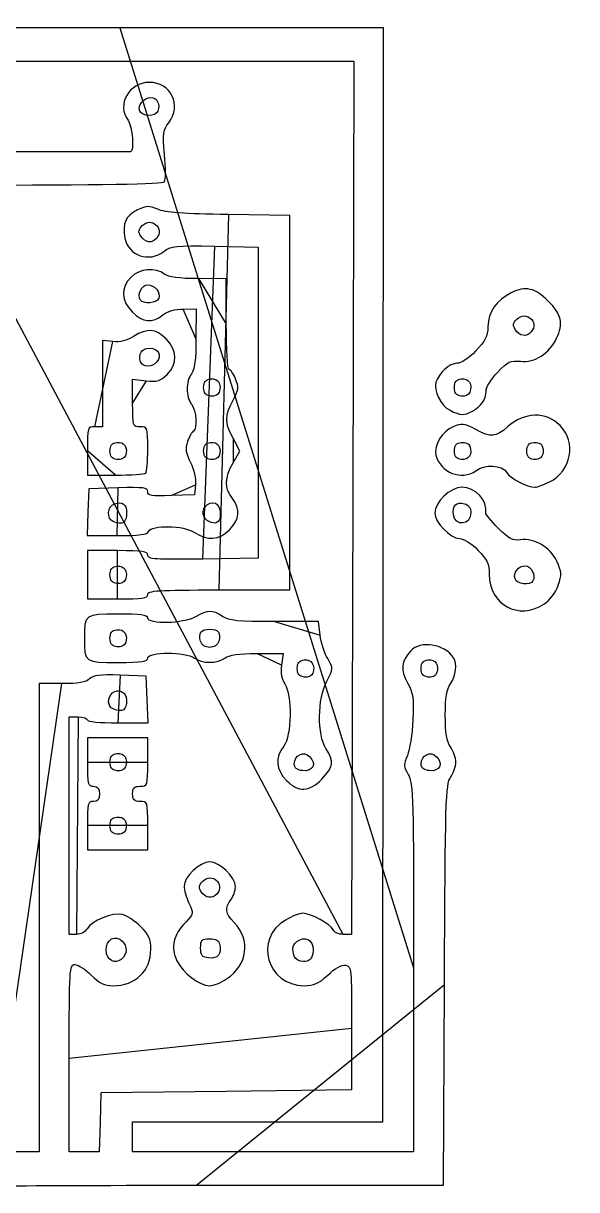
# Model space of a CAD drawing. Extents: x 87 to 451, y 387 to 700.
# Drawn here: x 304.5 to 451.1, y 389 to 697.8 of the extents above; entities that cross this region are included whole.
import ezdxf

# ---------------------------------------------------------------- set-up
doc = ezdxf.new("R2010")
doc.units = 0
doc.layers.add('Layer_1', color=7, linetype='CONTINUOUS')

msp = doc.modelspace()

# ---------------------------------------------------------------- linework, layer by layer
at = {"layer": 'Layer_1', "color": 7}
for points in [[(407.874688, 447.706588), (407.874688, 398.97142), (370.674688, 398.97142), (333.474688, 398.97142), (333.474688, 402.97142), (333.474688, 406.97142), (366.599536, 406.97142), (399.724384, 406.97142), (399.81356, 551.77142), (399.902728, 696.57142), (330.088704, 696.59686)], [(267.486912, 685.35866), (265.175344, 687.77142), (328.622904, 687.77142), (392.070472, 687.77142), (391.772576, 572.171604), (391.474688, 456.571796), (389.249584, 456.571604)], [(335.36008, 674.581612), (335.36008, 674.581636)], [(341.92384, 655.85098), (341.92384, 655.85098)], [(356.274688, 547.771452), (375.074688, 547.771452), (375.074688, 597.339956), (375.074688, 646.908468), (358.874688, 647.1587)], [(335.573992, 641.556444), (335.573992, 641.556444)], [(355.229152, 638.793692), (366.674688, 638.571452), (366.674688, 597.371452), (366.674688, 556.171452), (352.074688, 555.953404)], [(358.274688, 618.171452), (358.274688, 630.171452), (350.874688, 630.196892)], [(335.470264, 624.578612), (335.470264, 624.578612)], [(346.874688, 622.15366), (350.274688, 622.17142), (350.249248, 614.37142)], [(434.774, 616.756444), (434.774, 616.756444)], [(328.244368, 613.526828), (325.474688, 613.850172), (325.474688, 602.410812), (325.474688, 590.971452), (323.474688, 590.971452)], [(335.585384, 608.171428), (335.585384, 608.171452)], [(333.474688, 597.27318), (333.474688, 603.574916), (337.013864, 603.175996)], [(352.274688, 601.371452), (352.274688, 601.371452)], [(418.674688, 601.371452), (418.674688, 601.371452)], [(423.474688, 595.095236), (423.474688, 595.095236)], [(360.074688, 581.395316), (361.874688, 584.536172), (360.072464, 587.953812)], [(321.474688, 584.571452), (321.474688, 578.171452), (328.941352, 578.171452)], [(327.474688, 584.571452), (327.474688, 584.571452)], [(352.274688, 584.571452), (352.274688, 584.571452)], [(418.674688, 584.571452), (418.674688, 584.571452)], [(437.874688, 584.571452), (437.874688, 584.571452)], [(336.941352, 578.704788), (336.941352, 578.704788)], [(329.674688, 574.800388), (321.874688, 574.57142), (321.64104, 568.37142), (321.407384, 562.17142), (329.355448, 562.17142)], [(350.129688, 575.629236), (349.874688, 572.97142), (343.674688, 572.737772)], [(443.874688, 576.372692), (443.874688, 576.372692)], [(328.34012, 565.857044), (328.34012, 565.857044)], [(352.373992, 567.156444), (352.373992, 567.156444)], [(418.40696, 567.671892), (418.40696, 567.671892)], [(359.136224, 563.709884), (359.136224, 563.709916)], [(329.474688, 558.171452), (321.474688, 558.171452), (321.474688, 551.771452), (321.474688, 545.371452), (329.474688, 545.371452)], [(327.474688, 551.771452), (327.474688, 551.771452)], [(434.74648, 550.672852), (434.74648, 550.672852)], [(337.474688, 546.571452), (337.474688, 546.571452)], [(442.356384, 543.997532), (442.356384, 543.997532)], [(383.135888, 535.771452), (382.674688, 539.371452), (371.051312, 539.371452)], [(327.474688, 534.971452), (327.474688, 534.971452)], [(351.47696, 534.164292), (351.47696, 534.164292)], [(366.39856, 530.946012), (373.32244, 530.971452), (372.902864, 527.843316)], [(329.508336, 512.57142), (337.541992, 512.57142), (337.308336, 518.77142), (337.074688, 524.97142), (330.161704, 525.2013)], [(377.074688, 526.971452), (377.074688, 526.971452)], [(409.874688, 526.971452), (409.874688, 526.971452)], [(314.731832, 522.97142), (308.674688, 522.97142), (308.674688, 460.97142), (308.674688, 398.97142), (296.646544, 398.97142)], [(328.34012, 516.257044), (328.34012, 516.257044)], [(318.646544, 456.57142), (316.674688, 456.57142), (316.674688, 485.37142), (316.674688, 514.17142), (319.074688, 514.17142)], [(337.474688, 502.171452), (337.474688, 508.571452), (329.474688, 508.571452), (321.474688, 508.571452), (321.474688, 502.171452)], [(327.474688, 502.171452), (327.474688, 502.171452)], [(376.274688, 501.68426), (376.274688, 501.68426)], [(409.874688, 501.68426), (409.874688, 501.68426)], [(383.554688, 497.691452), (383.554688, 497.691452)], [(321.474688, 485.371452), (321.474688, 478.971452), (329.474688, 478.971452), (337.474688, 478.971452), (337.474688, 485.371452), (337.474688, 485.371452)], [(327.474688, 485.371452), (327.474688, 485.371452)], [(351.573992, 467.956444), (351.573992, 467.956444)], [(326.586208, 451.439164), (326.586208, 451.439164)], [(351.474688, 452.971452), (351.474688, 452.971452)], [(376.36028, 450.636884), (376.36028, 450.636884)], [(358.356384, 444.787396), (358.356384, 444.787396)], [(350.452728, 390.1431), (415.830768, 390.17142), (416.052728, 443.17142)], [(391.474688, 431.77142), (391.474688, 415.37142), (358.274688, 414.97142), (325.074688, 414.57142), (324.84572, 406.77142), (324.616752, 398.97142), (320.64572, 398.97142), (316.674688, 398.97142), (316.674688, 423.77142)]]:
    msp.add_lwpolyline(points, close=True, dxfattribs=at)
for points in [[(330.088704, 696.59686), (269.969824, 696.61878), (260.059032, 696.78542), (258.721784, 697.79686)], [(337.874688, 682.171452), (332.50332, 682.171452), (329.16272, 676.205108), (332.249248, 672.124356)], [(343.019392, 671.482868), (346.607824, 676.044804), (343.658896, 682.171452), (337.874688, 682.171452)], [(335.36008, 674.581636), (334.769168, 676.12154), (336.440576, 678.171452), (338.287056, 678.171452)], [(338.287056, 678.171452), (339.89868, 678.171452), (340.847264, 676.352044), (340.163992, 674.571452)], [(340.163992, 674.571452), (339.564512, 673.009244), (335.960528, 673.016884), (335.36008, 674.581612)], [(332.249248, 672.124356), (333.451128, 670.535324), (333.957448, 663.77238), (332.874688, 663.7703)], [(341.91576, 663.054508), (341.421384, 668.721892), (341.535976, 669.597012), (343.019392, 671.482868)], [(332.874688, 663.7703), (324.778232, 663.75478), (243.976312, 663.73814), (243.274688, 663.7519)], [(341.92384, 655.85098), (342.222808, 656.334716), (342.219168, 659.576308), (341.91576, 663.054508)], [(287.827472, 654.971452), (325.894504, 654.971452), (341.537448, 655.22578), (341.92384, 655.85098)], [(340.106552, 648.553556), (337.833928, 649.566468), (337.220416, 649.54654), (334.774912, 648.380356)], [(358.874688, 647.1587), (347.006888, 647.34202), (341.98792, 647.715036), (340.106552, 648.553556)], [(334.774912, 648.380356), (331.620912, 646.876316), (330.700584, 644.81642), (331.434584, 640.903892)], [(336.026216, 644.265836), (338.422784, 646.662404), (341.998312, 643.53026), (339.83776, 640.926956)], [(335.573992, 641.556444), (334.90304, 642.621884), (335.007376, 643.246996), (336.026216, 644.265836)], [(331.434584, 640.903892), (332.305856, 636.25958), (337.866984, 634.361916), (341.721264, 637.393692)], [(339.83776, 640.926956), (338.593848, 639.428132), (336.74212, 639.701508), (335.573992, 641.556444)], [(341.721264, 637.393692), (343.609208, 638.878748), (344.75152, 638.99714), (355.229152, 638.793692)], [(341.921784, 631.396892), (339.48184, 633.242372), (335.301568, 632.87106), (333.038328, 630.607812)], [(333.038328, 630.607812), (330.285864, 627.855356), (330.429448, 624.29362), (333.413152, 621.309916)], [(350.874688, 630.196892), (345.639224, 630.214892), (343.020456, 630.5659), (341.921784, 631.396892)], [(335.470264, 624.578612), (334.62068, 625.953268), (335.906136, 628.571452), (337.43064, 628.571452)], [(337.43064, 628.571452), (339.304088, 628.571452), (340.984464, 626.532612), (340.389296, 624.981636)], [(443.554688, 624.251452), (440.075768, 627.730372), (437.494736, 628.309684), (433.754912, 626.451004)], [(340.389296, 624.981636), (339.869192, 623.626276), (336.242488, 623.329132), (335.470264, 624.578612)], [(433.754912, 626.451004), (429.785368, 624.478148), (427.664088, 621.400964), (427.559872, 617.46434)], [(445.75424, 614.410604), (447.610552, 618.19718), (447.035304, 620.770836), (443.554688, 624.251452)], [(333.413152, 621.309916), (336.125448, 618.597612), (338.655048, 618.3659), (341.474688, 620.571452)], [(341.474688, 620.571452), (342.731728, 621.554724), (344.737712, 622.142484), (346.874688, 622.15366)], [(435.226216, 619.465836), (437.622784, 621.862404), (441.198312, 618.73026), (439.03776, 616.126956)], [(358.977632, 606.171452), (358.591016, 606.171452), (358.274688, 611.571452), (358.274688, 618.171452)], [(434.774, 616.756444), (434.10304, 617.821884), (434.207384, 618.446996), (435.226216, 619.465836)], [(333.7388, 614.887468), (331.902288, 613.752444), (330.11116, 613.308892), (328.244368, 613.526828)], [(342.336224, 614.232988), (339.56308, 617.00614), (337.429656, 617.16854), (333.7388, 614.887468)], [(427.559872, 617.46434), (427.490832, 614.855708), (426.875888, 613.63334), (424.312336, 611.008908)], [(439.03776, 616.126956), (437.793848, 614.628132), (435.942128, 614.901508), (434.774, 616.756444)], [(335.585384, 608.171452), (334.829704, 610.140724), (335.916856, 611.771452), (337.985384, 611.771452)], [(337.985384, 611.771452), (340.26848, 611.771452), (341.26884, 609.851308), (339.866232, 608.161268)], [(342.613864, 604.8379), (345.466024, 607.690068), (345.362096, 611.207124), (342.336224, 614.232988)], [(350.249248, 614.37142), (350.231008, 608.783948), (349.890632, 606.130924), (349.049248, 605.018516)], [(436.190008, 608.309908), (439.980312, 607.89222), (443.731808, 610.285172), (445.75424, 614.410604)], [(424.312336, 611.008908), (422.462424, 609.115076), (420.40024, 607.771452), (419.343496, 607.771452)], [(430.15104, 605.434828), (432.85852, 608.252516), (433.582608, 608.597244), (436.190008, 608.309908)], [(339.866232, 608.161268), (338.591408, 606.625188), (336.176536, 606.63094), (335.585384, 608.171428)], [(360.719232, 603.66394), (360.147968, 605.043068), (359.364248, 606.171452), (358.977632, 606.171452)], [(419.343496, 607.771452), (417.399968, 607.771452), (414.59296, 605.234516), (413.811208, 602.771452)], [(427.074688, 600.355268), (427.074688, 601.445316), (428.365432, 603.576548), (430.15104, 605.434828)], [(337.013864, 603.175996), (340.043784, 602.834476), (340.849576, 603.073612), (342.613864, 604.8379)], [(349.049248, 605.018516), (348.40324, 604.16442), (347.874688, 602.343228), (347.874688, 600.97142)], [(352.274688, 601.371452), (352.274688, 602.837636), (352.75608, 603.439812), (354.078264, 603.627564)], [(354.078264, 603.627564), (356.043952, 603.906692), (357.160392, 602.191076), (356.363856, 600.11534)], [(360.014064, 597.86394), (361.562744, 600.787996), (361.641648, 601.437012), (360.719232, 603.66394)], [(413.811208, 602.771452), (413.085344, 600.484444), (415.014912, 596.643452), (417.54764, 595.333724)], [(418.674688, 601.371452), (418.674688, 602.837636), (419.15608, 603.439812), (420.478264, 603.627564)], [(420.478264, 603.627564), (422.443952, 603.906692), (423.560392, 602.191076), (422.763856, 600.11534)], [(347.874688, 600.97142), (347.874688, 599.599612), (348.40324, 597.77842), (349.049248, 596.924324)], [(354.078264, 599.11534), (352.75608, 599.303092), (352.274688, 599.905268), (352.274688, 601.371452)], [(356.363856, 600.11534), (356.074736, 599.3619), (355.160088, 598.961724), (354.078264, 599.11534)], [(420.478264, 599.11534), (419.15608, 599.303092), (418.674688, 599.905268), (418.674688, 601.371452)], [(422.763856, 600.11534), (422.474736, 599.3619), (421.560088, 598.961724), (420.478264, 599.11534)], [(423.474688, 595.095236), (425.80956, 596.372316), (427.074688, 598.22082), (427.074688, 600.355268)], [(335.474688, 590.971452), (333.510624, 590.971452), (333.474688, 591.084668), (333.474688, 597.27318)], [(349.049248, 596.924324), (350.350032, 595.204532), (350.682656, 590.517988), (349.553464, 589.820108)], [(360.072464, 587.953812), (357.828456, 592.209236), (357.819544, 593.720492), (360.014064, 597.86394)], [(417.54764, 595.333724), (420.201528, 593.961348), (421.319368, 593.916372), (423.474688, 595.095236)], [(446.67332, 591.300092), (442.896592, 595.07682), (437.315888, 594.934716), (432.76628, 590.945972)], [(323.474688, 590.971452), (321.508024, 590.971452), (321.474688, 590.864788), (321.474688, 584.571452)], [(337.474688, 585.104788), (337.474688, 590.829228), (337.426208, 590.971452), (335.474688, 590.971452)], [(418.344472, 591.000356), (415.431672, 589.793836), (413.139992, 586.0139), (413.778624, 583.469372)], [(424.182208, 590.31082), (421.241328, 591.868412), (420.617904, 591.942044), (418.344472, 591.000356)], [(432.76628, 590.945972), (429.528632, 588.107452), (428.487784, 588.030436), (424.182208, 590.31082)], [(443.874688, 576.372692), (449.632712, 579.249148), (451.068112, 586.905308), (446.67332, 591.300092)], [(327.474688, 584.571452), (327.474688, 586.037636), (327.95608, 586.639812), (329.278264, 586.827564)], [(329.278264, 586.827564), (331.243952, 587.106692), (332.360392, 585.391076), (331.563856, 583.31534)], [(348.01936, 587.042556), (347.369312, 585.17782), (347.524792, 584.067404), (348.795584, 581.4989)], [(349.553464, 589.820108), (349.156784, 589.574948), (348.46644, 588.325052), (348.01936, 587.042556)], [(352.274688, 584.571452), (352.274688, 586.037636), (352.75608, 586.639812), (354.078264, 586.827564)], [(354.078264, 586.827564), (356.043952, 587.106692), (357.160392, 585.391076), (356.363856, 583.31534)], [(418.674688, 584.571452), (418.674688, 586.037636), (419.15608, 586.639812), (420.478264, 586.827564)], [(420.478264, 586.827564), (421.560088, 586.98118), (422.474736, 586.581004), (422.763856, 585.827564)], [(437.874688, 584.571452), (437.874688, 586.037636), (438.35608, 586.639812), (439.678264, 586.827564)], [(439.678264, 586.827564), (440.760088, 586.98118), (441.674736, 586.581004), (441.963856, 585.827564)], [(329.278264, 582.31534), (327.95608, 582.503092), (327.474688, 583.105268), (327.474688, 584.571452)], [(336.941352, 578.704788), (337.234688, 578.998116), (337.474688, 581.878116), (337.474688, 585.104788)], [(354.078264, 582.31534), (352.75608, 582.503092), (352.274688, 583.105268), (352.274688, 584.571452)], [(420.478264, 582.31534), (419.15608, 582.503092), (418.674688, 583.105268), (418.674688, 584.571452)], [(422.763856, 585.827564), (423.560392, 583.751828), (422.443952, 582.036212), (420.478264, 582.31534)], [(439.678264, 582.31534), (438.35608, 582.503092), (437.874688, 583.105268), (437.874688, 584.571452)], [(441.963856, 585.827564), (442.760392, 583.751828), (441.643952, 582.036212), (439.678264, 582.31534)], [(331.563856, 583.31534), (331.274736, 582.5619), (330.360088, 582.161724), (329.278264, 582.31534)], [(348.795584, 581.4989), (349.703624, 579.663596), (350.2754, 577.147948), (350.129688, 575.629236)], [(356.363856, 583.31534), (356.074736, 582.5619), (355.160088, 582.161724), (354.078264, 582.31534)], [(359.874688, 571.989748), (357.789736, 574.64034), (357.850856, 577.514916), (360.074688, 581.395316)], [(413.778624, 583.469372), (414.940952, 578.838292), (420.681992, 576.593004), (424.321784, 579.346012)], [(424.321784, 579.346012), (426.7026, 581.146764), (431.281672, 580.90474), (432.52592, 578.912388)], [(328.941352, 578.171452), (333.048024, 578.171452), (336.648024, 578.411452), (336.941352, 578.704788)], [(432.52592, 578.912388), (433.533384, 577.299188), (437.980736, 574.970188), (440.048992, 574.972692)], [(337.474688, 573.76674), (337.474688, 574.84622), (336.343336, 574.996148), (329.674688, 574.800388)], [(420.632016, 574.971452), (417.63496, 574.971452), (413.474688, 571.018876), (413.474688, 568.171452)], [(426.989848, 568.08818), (427.57536, 571.423252), (424.298024, 574.971452), (420.632016, 574.971452)], [(440.048992, 574.972692), (440.613128, 574.97338), (442.334688, 575.60338), (443.874688, 576.372692)], [(343.674688, 572.737772), (338.461552, 572.541308), (337.474688, 572.705052), (337.474688, 573.76674)], [(352.373992, 567.156444), (351.286152, 568.883884), (353.480656, 571.447332), (355.412656, 570.705956)], [(359.136224, 563.709916), (361.875912, 566.449596), (362.115904, 569.1405), (359.874688, 571.989748)], [(328.34012, 565.857044), (326.49968, 566.563284), (326.735408, 569.955948), (328.667528, 570.56918)], [(331.874688, 568.257572), (331.874688, 565.524708), (330.911272, 564.870396), (328.34012, 565.857044)], [(328.667528, 570.56918), (330.794784, 571.244348), (331.874688, 570.465988), (331.874688, 568.257572)], [(355.412656, 570.705956), (356.681472, 570.219068), (357.159936, 566.923372), (356.113696, 565.877132)], [(418.40696, 567.671892), (418.062648, 570.094884), (419.265408, 571.272652), (421.39416, 570.597012)], [(421.39416, 570.597012), (422.47328, 570.254508), (423.074688, 569.391044), (423.074688, 568.184212)], [(356.113696, 565.877132), (355.228328, 564.991756), (353.327752, 565.641924), (352.373992, 567.156444)], [(413.474688, 568.171452), (413.474688, 565.685804), (417.635888, 561.371452), (420.033296, 561.371452)], [(423.074688, 568.184212), (423.074688, 564.935564), (418.861504, 564.47314), (418.40696, 567.671892)], [(430.290952, 564.154884), (428.42868, 566.052404), (426.943184, 567.822388), (426.989848, 568.08818)], [(329.355448, 562.17142), (335.238192, 562.17142), (337.4098, 562.448412), (337.712552, 563.23738)], [(337.712552, 563.23738), (338.4176, 565.0747), (347.028736, 564.900852), (349.874688, 562.991836)], [(349.874688, 562.991836), (353.31016, 560.687388), (356.34936, 560.923012), (359.136224, 563.709884)], [(436.175792, 561.038444), (434.074232, 560.7579), (433.138512, 561.253428), (430.290952, 564.154884)], [(420.033296, 561.371452), (421.197792, 561.371452), (423.112528, 560.180892), (424.912336, 558.337724)], [(445.77472, 555.365612), (444.0022, 559.122244), (439.91516, 561.537628), (436.175792, 561.038444)], [(337.474688, 556.953404), (337.474688, 557.962932), (336.105144, 558.171452), (329.474688, 558.171452)], [(352.074688, 555.953404), (339.438632, 555.764692), (337.474688, 555.899244), (337.474688, 556.953404)], [(424.912336, 558.337724), (427.386704, 555.80374), (427.874688, 554.744828), (427.874688, 551.909572)], [(327.474688, 551.771452), (327.474688, 553.237636), (327.95608, 553.839812), (329.278264, 554.027564)], [(329.278264, 554.027564), (331.243952, 554.306692), (332.360392, 552.591076), (331.563856, 550.51534)], [(434.74648, 550.672852), (434.121696, 552.301012), (435.603816, 554.171452), (437.518736, 554.171452)], [(437.518736, 554.171452), (439.043248, 554.171452), (440.328704, 551.553268), (439.479112, 550.178612)], [(446.178272, 548.997532), (447.170008, 551.849788), (447.129104, 552.495164), (445.77472, 555.365612)], [(329.278264, 549.51534), (327.95608, 549.703092), (327.474688, 550.305268), (327.474688, 551.771452)], [(331.563856, 550.51534), (331.274736, 549.7619), (330.360088, 549.361724), (329.278264, 549.51534)], [(427.874688, 551.909572), (427.874688, 543.92402), (435.800744, 539.593644), (442.356384, 543.997532)], [(439.479112, 550.178612), (438.683496, 548.891268), (435.29432, 549.245204), (434.74648, 550.672852)], [(337.474688, 546.571452), (337.474688, 547.604076), (340.096912, 547.771452), (356.274688, 547.771452)], [(442.356384, 543.997532), (444.046624, 545.13298), (445.492064, 547.023996), (446.178272, 548.997532)], [(329.474688, 545.371452), (336.052464, 545.371452), (337.474688, 545.584788), (337.474688, 546.571452)], [(329.567992, 541.371452), (320.754824, 541.371452), (320.696536, 541.329372), (320.696536, 534.971452)], [(337.474688, 540.33558), (337.474688, 541.11354), (335.506056, 541.371452), (329.567992, 541.371452)], [(350.120416, 540.63498), (346.950208, 538.793924), (337.474688, 538.56958), (337.474688, 540.33558)], [(357.279456, 540.771452), (354.545192, 542.553164), (353.385368, 542.53106), (350.120416, 540.63498)], [(371.051312, 539.371452), (361.333232, 539.371452), (359.07576, 539.60094), (357.279456, 540.771452)], [(329.278264, 537.227564), (331.243952, 537.506692), (332.360392, 535.791076), (331.563856, 533.71534)], [(351.47696, 534.164292), (350.794488, 536.314564), (351.58464, 537.371452), (353.874688, 537.371452)], [(353.874688, 537.371452), (356.164736, 537.371452), (356.954888, 536.314564), (356.272416, 534.164292)], [(320.696536, 534.971452), (320.696536, 528.6135), (320.754856, 528.571452), (329.567992, 528.571452)], [(327.474688, 534.971452), (327.474688, 536.437636), (327.95608, 537.039812), (329.278264, 537.227564)], [(329.278264, 532.71534), (327.95608, 532.903092), (327.474688, 533.505268), (327.474688, 534.971452)], [(385.135888, 529.586172), (384.289552, 531.008076), (383.389552, 533.791452), (383.135888, 535.771452)], [(418.46244, 529.817788), (415.894056, 533.516316), (409.760032, 534.4695), (407.074896, 531.58734)], [(331.563856, 533.71534), (331.274736, 532.9619), (330.360088, 532.561724), (329.278264, 532.71534)], [(337.474688, 529.771452), (337.474688, 531.4433), (347.611176, 531.42242), (349.827592, 529.746012)], [(353.874688, 532.571452), (352.687952, 532.571452), (351.794032, 533.165292), (351.47696, 534.164292)], [(356.272416, 534.164292), (355.955344, 533.165292), (355.061424, 532.571452), (353.874688, 532.571452)], [(407.074896, 531.58734), (404.533896, 528.8599), (404.318064, 526.623796), (406.26196, 523.165092)], [(329.567992, 528.571452), (336.062832, 528.571452), (337.474688, 528.785732), (337.474688, 529.771452)], [(349.827592, 529.746012), (351.821184, 528.238132), (355.928192, 528.238132), (357.921784, 529.746012)], [(357.921784, 529.746012), (359.002024, 530.56306), (361.582136, 530.928308), (366.39856, 530.946012)], [(377.074688, 526.971452), (377.074688, 528.437636), (377.55608, 529.039812), (378.878264, 529.227564)], [(378.878264, 529.227564), (380.843952, 529.506692), (381.960392, 527.791076), (381.163856, 525.71534)], [(384.872464, 523.586172), (386.668168, 526.988532), (386.66912, 527.010252), (385.135888, 529.586172)], [(409.874688, 526.971452), (409.874688, 528.437636), (410.35608, 529.039812), (411.678264, 529.227564)], [(411.678264, 529.227564), (413.643952, 529.506692), (414.760392, 527.791076), (413.963856, 525.71534)], [(417.674688, 522.949428), (419.116136, 524.985988), (419.499096, 528.324988), (418.46244, 529.817788)], [(330.161704, 525.2013), (324.781584, 525.380204), (322.976024, 525.1585), (322.018848, 524.2013)], [(372.902864, 527.843316), (372.614696, 525.694852), (372.889104, 524.135828), (373.778992, 522.865308)], [(378.878264, 524.71534), (377.55608, 524.903092), (377.074688, 525.505268), (377.074688, 526.971452)], [(381.163856, 525.71534), (380.874736, 524.9619), (379.960088, 524.561724), (378.878264, 524.71534)], [(411.678264, 524.71534), (410.35608, 524.903092), (409.874688, 525.505268), (409.874688, 526.971452)], [(413.963856, 525.71534), (413.674736, 524.9619), (412.760088, 524.561724), (411.678264, 524.71534)], [(322.018848, 524.2013), (321.128928, 523.31138), (319.114688, 522.97142), (314.731832, 522.97142)], [(373.778992, 522.865308), (375.790368, 519.99366), (375.588744, 509.07734), (373.474688, 506.389748)], [(384.674688, 505.771452), (382.313032, 509.337428), (382.419624, 518.938708), (384.872464, 523.586172)], [(406.26196, 523.165092), (407.75844, 520.502468), (407.956792, 519.1307), (407.68532, 513.32138)], [(416.274688, 514.57142), (416.274688, 519.379796), (416.622856, 521.463332), (417.674688, 522.949428)], [(328.34012, 516.257044), (326.783248, 516.854468), (326.688576, 519.255092), (328.173288, 520.4873)], [(328.173288, 520.4873), (329.74264, 521.789748), (331.874688, 520.713692), (331.874688, 518.619196)], [(331.874688, 518.619196), (331.874688, 515.925332), (330.900736, 515.274444), (328.34012, 516.257044)], [(319.074688, 514.17142), (320.394688, 514.17142), (321.474688, 513.81142), (321.474688, 513.37142)], [(321.474688, 513.37142), (321.474688, 512.891196), (324.685904, 512.57142), (329.508336, 512.57142)], [(407.68532, 513.32138), (407.511824, 509.6089), (406.857536, 505.382868), (406.231328, 503.930188)], [(417.674688, 506.193412), (416.622856, 507.679508), (416.274688, 509.763044), (416.274688, 514.57142)], [(327.474688, 502.171452), (327.474688, 503.637636), (327.95608, 504.239812), (329.278264, 504.427564)], [(329.278264, 504.427564), (331.243952, 504.706692), (332.360392, 502.991076), (331.563856, 500.91534)], [(373.474688, 506.389748), (371.15112, 503.435812), (371.422368, 500.1007), (374.213152, 497.309916)], [(376.274688, 501.68426), (376.274688, 504.057876), (378.7574, 505.231604), (380.369072, 503.619924)], [(380.369072, 503.619924), (382.283528, 501.705468), (381.210608, 499.6037), (378.47924, 499.917876)], [(383.554688, 497.691452), (386.679776, 500.81654), (386.900696, 502.410292), (384.674688, 505.771452)], [(406.231328, 503.930188), (405.215152, 501.572836), (405.24228, 501.02846), (406.483736, 498.865356)], [(409.874688, 501.68426), (409.874688, 504.057876), (412.3574, 505.231604), (413.969072, 503.619924)], [(413.969072, 503.619924), (415.883528, 501.705468), (414.810608, 499.6037), (412.07924, 499.917876)], [(419.074688, 502.17142), (419.074688, 503.295612), (418.444688, 505.105516), (417.674688, 506.193412)], [(321.474688, 502.171452), (321.474688, 496.304788), (321.608024, 495.771452), (323.074688, 495.771452)], [(329.278264, 499.91534), (327.95608, 500.103092), (327.474688, 500.705268), (327.474688, 502.171452)], [(331.563856, 500.91534), (331.274736, 500.1619), (330.360088, 499.761724), (329.278264, 499.91534)], [(335.474688, 495.771452), (337.441352, 495.771452), (337.474688, 495.878116), (337.474688, 502.171452)], [(378.47924, 499.917876), (376.939768, 500.094948), (376.274688, 500.627844), (376.274688, 501.68426)], [(412.07924, 499.917876), (410.539768, 500.094948), (409.874688, 500.627844), (409.874688, 501.68426)], [(417.674688, 498.149428), (418.444688, 499.237324), (419.074688, 501.047228), (419.074688, 502.17142)], [(374.213152, 497.309916), (377.377736, 494.145324), (380.120584, 494.257348), (383.554688, 497.691452)], [(406.483736, 498.865356), (407.763264, 496.635908), (407.874688, 492.537684), (407.874688, 447.706588)], [(416.052728, 443.17142), (416.25784, 492.147852), (416.380968, 496.32158), (417.674688, 498.149428)], [(323.074688, 495.771452), (324.248024, 495.771452), (324.674688, 495.238116), (324.674688, 493.771452)], [(333.474688, 493.771452), (333.474688, 495.371452), (333.874688, 495.771452), (335.474688, 495.771452)], [(323.074688, 491.771452), (321.608024, 491.771452), (321.474688, 491.238116), (321.474688, 485.371452)], [(324.674688, 493.771452), (324.674688, 492.304788), (324.248024, 491.771452), (323.074688, 491.771452)], [(335.474688, 491.771452), (333.874688, 491.771452), (333.474688, 492.171452), (333.474688, 493.771452)], [(337.474688, 485.371452), (337.474688, 491.664788), (337.441328, 491.771452), (335.474688, 491.771452)], [(327.474688, 485.371452), (327.474688, 486.837636), (327.95608, 487.439812), (329.278264, 487.627564)], [(329.278264, 483.11534), (327.95608, 483.303092), (327.474688, 483.905268), (327.474688, 485.371452)], [(329.278264, 487.627564), (331.243952, 487.906692), (332.360392, 486.191076), (331.563856, 484.11534)], [(331.563856, 484.11534), (331.274736, 483.3619), (330.360088, 482.961724), (329.278264, 483.11534)], [(353.874688, 475.771452), (351.276424, 475.771452), (347.074688, 471.806028), (347.074688, 469.353892)], [(360.674688, 469.185892), (360.674688, 471.77814), (356.551344, 475.771452), (353.874688, 475.771452)], [(352.026216, 470.665836), (354.422784, 473.062404), (357.998312, 469.93026), (355.83776, 467.326956)], [(351.573992, 467.956444), (350.90304, 469.021884), (351.007376, 469.646996), (352.026216, 470.665836)], [(347.074688, 469.353892), (347.074688, 468.396548), (347.664432, 466.370468), (348.385224, 464.851508)], [(355.83776, 467.326956), (354.593848, 465.828132), (352.74212, 466.101508), (351.573992, 467.956444)], [(359.500128, 465.724356), (360.146136, 466.578452), (360.674688, 468.136148), (360.674688, 469.185892)], [(348.385224, 464.851508), (349.669192, 462.145748), (349.653384, 462.045516), (347.605416, 459.9079)], [(360.338792, 459.70454), (358.000056, 462.14566), (357.81236, 463.492924), (359.500128, 465.724356)], [(330.752304, 461.823428), (328.15512, 462.475276), (322.563952, 460.206724), (321.397936, 458.028004)], [(335.60184, 458.604268), (334.131776, 460.074332), (331.949488, 461.522948), (330.752304, 461.823428)], [(373.947768, 460.35826), (365.485192, 455.522428), (369.055176, 442.97142), (378.89324, 442.97142)], [(378.50656, 462.15826), (377.719032, 462.15106), (375.667576, 461.34102), (373.947768, 460.35826)], [(386.550912, 457.8055), (385.997112, 459.248676), (380.584608, 462.177356), (378.50656, 462.15826)], [(321.397936, 458.028004), (320.967664, 457.224036), (319.734912, 456.57142), (318.646544, 456.57142)], [(338.274688, 452.623276), (338.274688, 455.307372), (337.77048, 456.435628), (335.60184, 458.604268)], [(347.605416, 459.9079), (344.20068, 456.354124), (343.455616, 453.158196), (345.201648, 449.59698)], [(358.356384, 444.787396), (363.973384, 448.539804), (364.833632, 455.01294), (360.338792, 459.70454)], [(389.249584, 456.571604), (387.982256, 456.5715), (386.820632, 457.10262), (386.550912, 457.8055)], [(326.586208, 451.439164), (325.895968, 454.189308), (328.056208, 456.552716), (330.089696, 455.272148)], [(330.089696, 455.272148), (331.85352, 454.161388), (332.282752, 452.027084), (331.042792, 450.53302)], [(351.474688, 452.971452), (351.474688, 455.10234), (351.742576, 455.371452), (353.863728, 455.371452)], [(353.863728, 455.371452), (355.532368, 455.371452), (356.336792, 454.935196), (356.531392, 453.924724)], [(376.36028, 450.636884), (375.500728, 452.876844), (375.836144, 454.094532), (377.568016, 455.021404)], [(377.568016, 455.021404), (379.916832, 456.278452), (381.88544, 454.316908), (381.163168, 451.439164)], [(331.042792, 450.53302), (329.484088, 448.6549), (327.16676, 449.126076), (326.586208, 451.439164)], [(328.234416, 442.97142), (334.226416, 442.97142), (338.274688, 446.863084), (338.274688, 452.623276)], [(353.67924, 450.317876), (351.819424, 450.531796), (351.474688, 450.946748), (351.474688, 452.971452)], [(356.531392, 453.924724), (357.03112, 451.329828), (356.018168, 450.048844), (353.67924, 450.317876)], [(381.163168, 451.439164), (380.787392, 449.941948), (380.120208, 449.371452), (378.74504, 449.371452)], [(316.674688, 423.77142), (316.674688, 447.602996), (316.734048, 448.57142), (318.194688, 448.57142)], [(318.194688, 448.57142), (319.030688, 448.57142), (320.974688, 447.31142), (322.514688, 445.77142)], [(345.201648, 449.59698), (346.832896, 446.269892), (351.150656, 442.971452), (353.874688, 442.971452)], [(378.74504, 449.371452), (377.700496, 449.371452), (376.627352, 449.940892), (376.36028, 450.636884)], [(385.167776, 445.807396), (387.017416, 447.551828), (388.80984, 448.552548), (389.824736, 448.407396)], [(389.824736, 448.407396), (391.430008, 448.177812), (391.474688, 447.7273), (391.474688, 431.77142)], [(322.514688, 445.77142), (324.69176, 443.594348), (325.964248, 442.97142), (328.234416, 442.97142)], [(353.874688, 442.971452), (354.844552, 442.971452), (356.861312, 443.788628), (358.356384, 444.787396)], [(378.89324, 442.97142), (381.536616, 442.97142), (382.735152, 443.513132), (385.167776, 445.807396)], [(283.074688, 388.971452), (284.762384, 389.936228), (295.283656, 390.11918), (350.452728, 390.1431)]]:
    msp.add_open_spline(points, degree=3, dxfattribs=at)

doc.saveas('drawing.dxf')
